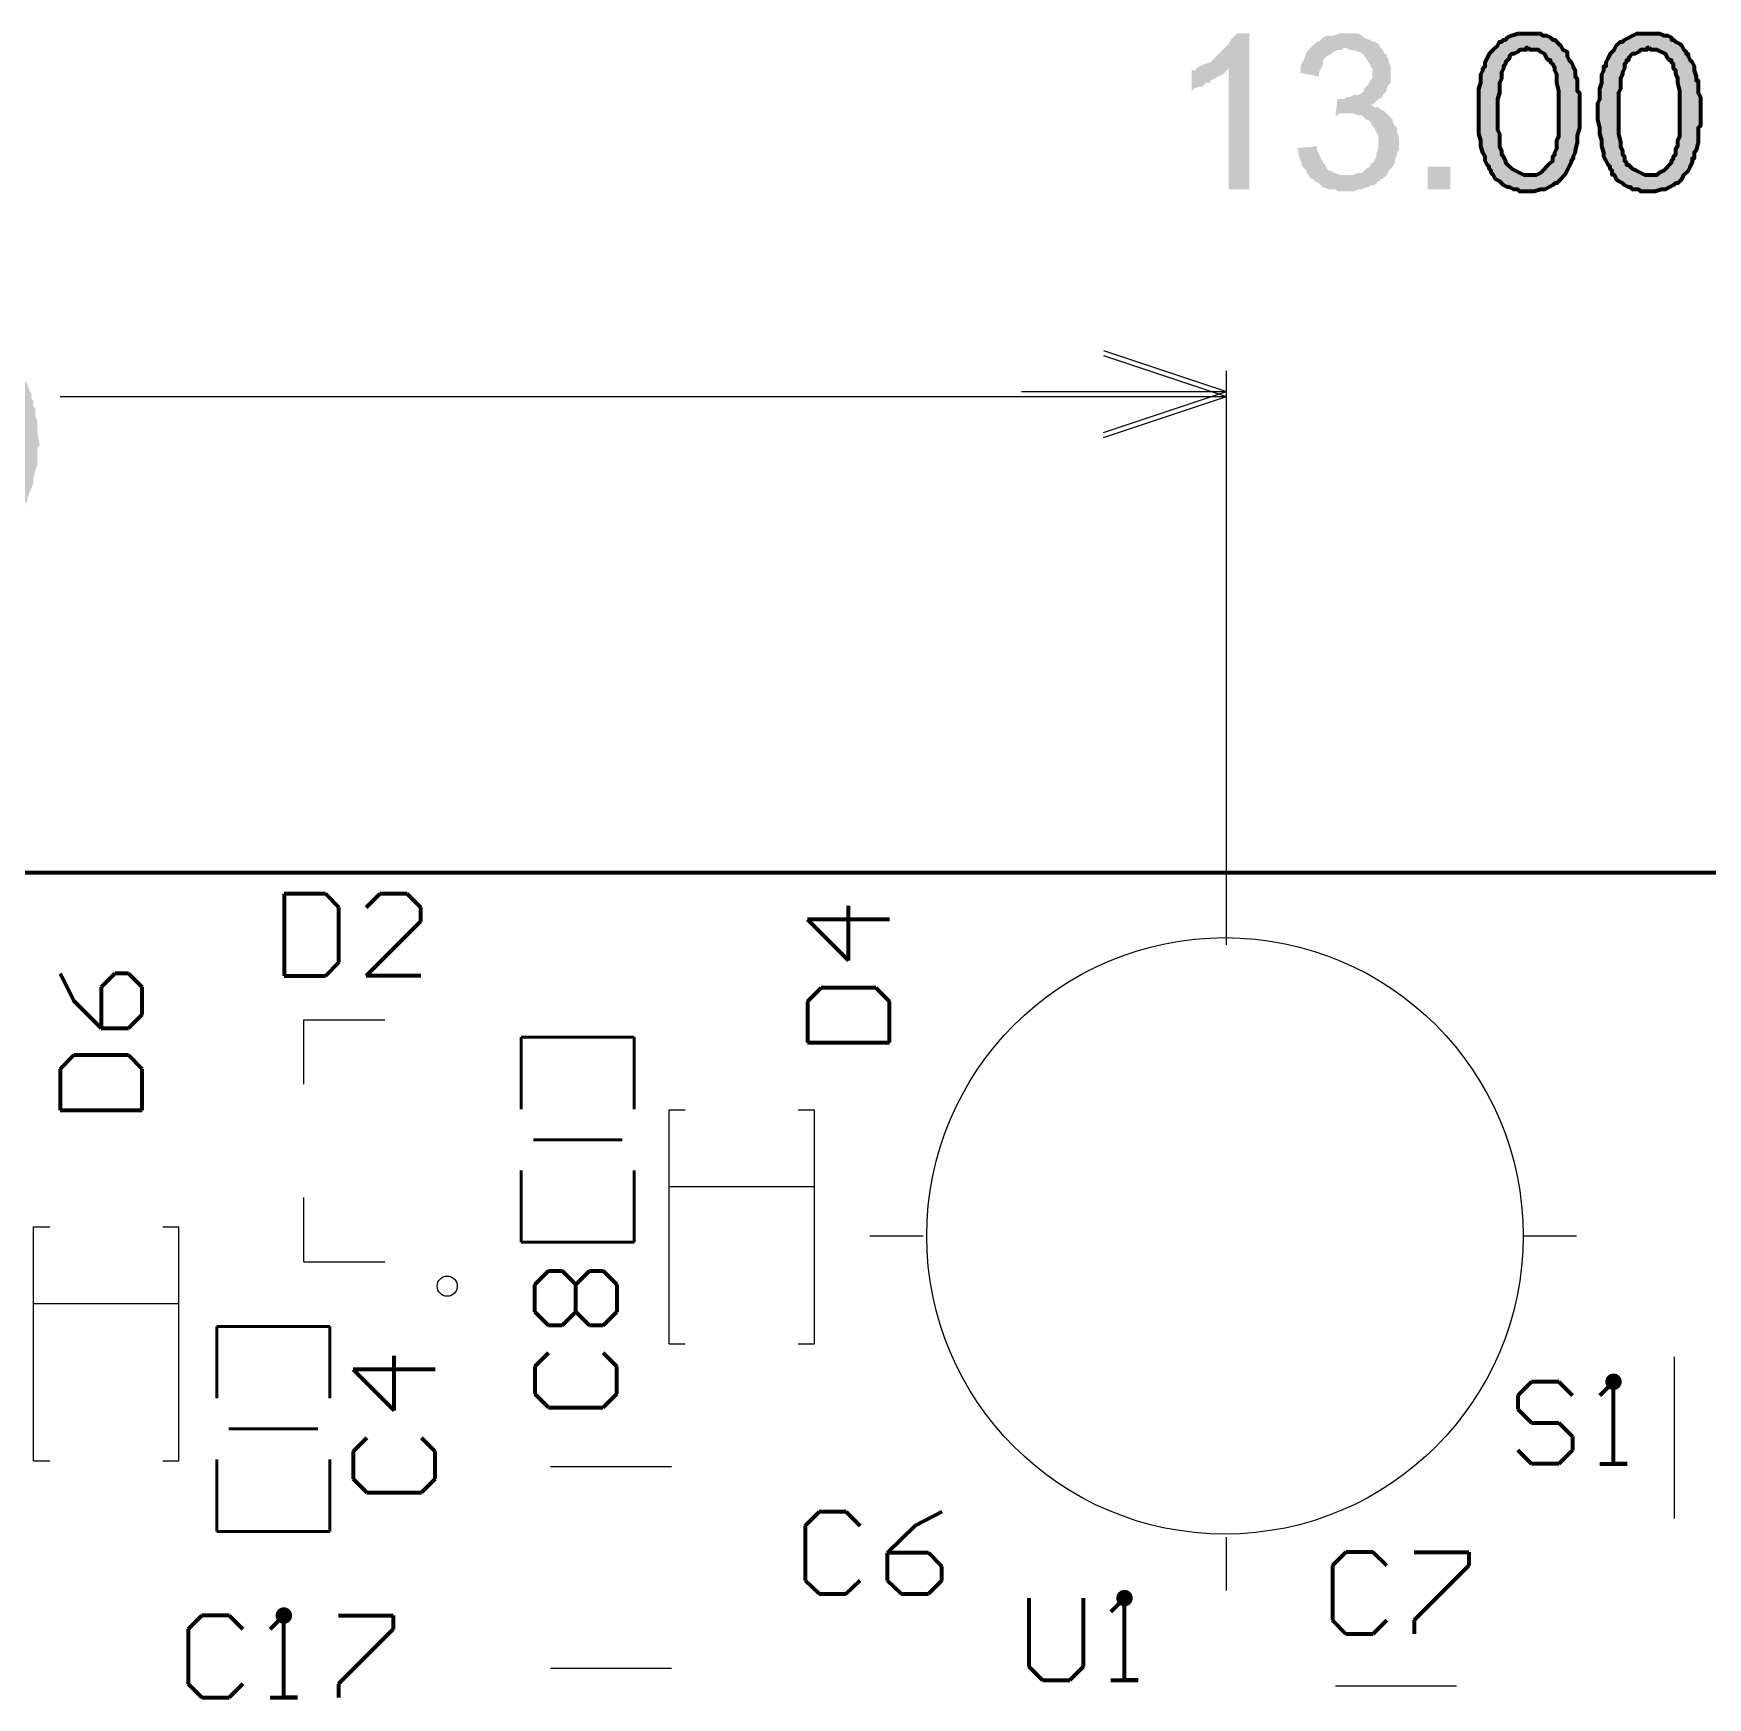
# Model space of a CAD drawing. Header units: millimetres. Extents: x 0.6 to 86.1, y 0.6 to 60.6.
# Drawn here: x 42.67 to 63.41, y 39.97 to 60.58 of the extents above; entities that cross this region are included whole.
import ezdxf

# ---------------------------------------------------------------- set-up
doc = ezdxf.new("R2010")
doc.units = ezdxf.units.MM
doc.layers.add('PDF3_0', color=7, linetype='Continuous')

msp = doc.modelspace()

# ---------------------------------------------------------------- hatches: boundary and pattern name
at = {"layer": 'PDF3_0', "true_color": 0x008000}
for points in [[(57.734, 58.653), (57.479, 58.653), (57.479, 60.152), (57.454, 60.126), (57.429, 60.101), (57.404, 60.075), (57.302, 60.024), (57.251, 60), (57.251, 59.974), (57.201, 59.974), (57.15, 59.923), (57.099, 59.923), (57.048, 59.898), (57.022, 59.872), (57.022, 60.126), (57.073, 60.126), (57.073, 60.152), (57.175, 60.203), (57.251, 60.228), (57.479, 60.456), (57.505, 60.507), (57.581, 60.584), (57.734, 60.584)], [(58.978, 60.584), (59.029, 60.584), (59.079, 60.584), (59.13, 60.558), (59.156, 60.533), (59.207, 60.507), (59.232, 60.507), (59.258, 60.482), (59.283, 60.482), (59.334, 60.456), (59.359, 60.406), (59.385, 60.381), (59.41, 60.33), (59.436, 60.33), (59.436, 60.304), (59.461, 60.253), (59.461, 60.228), (59.487, 60.177), (59.487, 59.974), (59.461, 59.949), (59.436, 59.898), (59.436, 59.872), (59.385, 59.821), (59.385, 59.797), (59.334, 59.771), (59.283, 59.72), (59.232, 59.695), (59.258, 59.695), (59.283, 59.669), (59.334, 59.669), (59.359, 59.644), (59.41, 59.618), (59.461, 59.568), (59.487, 59.542), (59.511, 59.517), (59.511, 59.491), (59.537, 59.44), (59.562, 59.415), (59.562, 59.365), (59.588, 59.288), (59.588, 59.136), (59.562, 59.11), (59.562, 59.085), (59.537, 59.008), (59.537, 58.984), (59.511, 58.933), (59.487, 58.907), (59.461, 58.882), (59.436, 58.831), (59.41, 58.805), (59.385, 58.781), (59.359, 58.781), (59.359, 58.755), (59.334, 58.755), (59.283, 58.704), (59.232, 58.704), (59.207, 58.679), (59.181, 58.679), (59.13, 58.653), (59.079, 58.653), (59.029, 58.628), (58.826, 58.628), (58.801, 58.653), (58.724, 58.653), (58.648, 58.679), (58.597, 58.73), (58.546, 58.755), (58.521, 58.781), (58.495, 58.781), (58.495, 58.805), (58.47, 58.805), (58.47, 58.831), (58.445, 58.856), (58.445, 58.882), (58.394, 58.933), (58.369, 59.008), (58.343, 59.085), (58.343, 59.136), (58.318, 59.161), (58.572, 59.187), (58.572, 59.136), (58.623, 59.034), (58.648, 58.984), (58.673, 58.958), (58.699, 58.907), (58.724, 58.882), (58.75, 58.882), (58.775, 58.856), (58.801, 58.856), (58.852, 58.831), (59.029, 58.831), (59.079, 58.856), (59.13, 58.856), (59.181, 58.907), (59.232, 58.933), (59.232, 58.958), (59.283, 59.008), (59.308, 59.059), (59.308, 59.11), (59.334, 59.161), (59.334, 59.314), (59.308, 59.365), (59.283, 59.415), (59.258, 59.44), (59.232, 59.491), (59.207, 59.517), (59.181, 59.517), (59.13, 59.568), (59.079, 59.568), (59.029, 59.593), (58.852, 59.593), (58.826, 59.568), (58.801, 59.568), (58.826, 59.771), (58.902, 59.771), (58.953, 59.797), (58.978, 59.797), (59.029, 59.821), (59.079, 59.821), (59.13, 59.847), (59.156, 59.872), (59.156, 59.898), (59.207, 59.949), (59.232, 60), (59.258, 60.024), (59.258, 60.152), (59.232, 60.177), (59.232, 60.203), (59.207, 60.228), (59.181, 60.279), (59.156, 60.304), (59.156, 60.33), (59.13, 60.33), (59.105, 60.355), (59.079, 60.355), (59.029, 60.381), (58.978, 60.381), (58.927, 60.406), (58.902, 60.406), (58.876, 60.381), (58.826, 60.381), (58.775, 60.355), (58.75, 60.33), (58.699, 60.304), (58.673, 60.279), (58.648, 60.253), (58.648, 60.203), (58.597, 60.101), (58.597, 60.05), (58.343, 60.101), (58.369, 60.101), (58.369, 60.177), (58.394, 60.228), (58.42, 60.279), (58.445, 60.355), (58.495, 60.406), (58.546, 60.456), (58.572, 60.482), (58.597, 60.482), (58.648, 60.533), (58.699, 60.558), (58.775, 60.558), (58.852, 60.584), (58.953, 60.584)], [(60.223, 58.653), (59.943, 58.653), (59.943, 58.933), (60.223, 58.933)], [(42.265, 56.773), (42.29, 56.749), (42.316, 56.723), (42.341, 56.672), (42.367, 56.647), (42.392, 56.596), (42.418, 56.57), (42.443, 56.52), (42.494, 56.418), (42.519, 56.342), (42.596, 56.24), (42.621, 56.164), (42.646, 56.114), (42.646, 56.063), (42.671, 56.037), (42.671, 55.961), (42.697, 55.936), (42.697, 55.834), (42.722, 55.783), (42.722, 55.631), (42.748, 55.504), (42.748, 55.478), (42.722, 55.453), (42.722, 55.25), (42.697, 55.173), (42.671, 55.072), (42.671, 55.021), (42.646, 54.945), (42.621, 54.894), (42.596, 54.818), (42.596, 54.792), (42.57, 54.767), (42.57, 54.741), (42.545, 54.717), (42.519, 54.666), (42.519, 54.64), (42.468, 54.538), (42.418, 54.437), (42.341, 54.335), (42.265, 54.259), (42.113, 54.259), (42.113, 54.285), (42.138, 54.285), (42.138, 54.31), (42.164, 54.335), (42.164, 54.361), (42.189, 54.412), (42.24, 54.488), (42.265, 54.564), (42.29, 54.64), (42.341, 54.741), (42.367, 54.843), (42.392, 54.945), (42.443, 55.047), (42.468, 55.148), (42.468, 55.275), (42.494, 55.402), (42.494, 55.733), (42.468, 55.808), (42.468, 55.91), (42.443, 55.986), (42.443, 56.012), (42.418, 56.037), (42.418, 56.063), (42.392, 56.114), (42.392, 56.164), (42.341, 56.317), (42.316, 56.367), (42.316, 56.393), (42.29, 56.393), (42.29, 56.443), (42.265, 56.469), (42.265, 56.494), (42.24, 56.52), (42.215, 56.545), (42.215, 56.596), (42.189, 56.621), (42.138, 56.723), (42.113, 56.773)]]:
    msp.add_hatch(color=96, dxfattribs=at).paths.add_polyline_path(points, flags=16)
h = msp.add_hatch(color=96, dxfattribs=at)
h.paths.add_polyline_path([(61.239, 60.584), (61.29, 60.584), (61.34, 60.584), (61.365, 60.558), (61.416, 60.558), (61.467, 60.533), (61.493, 60.507), (61.518, 60.507), (61.543, 60.482), (61.594, 60.431), (61.62, 60.381), (61.671, 60.355), (61.671, 60.304), (61.696, 60.253), (61.722, 60.228), (61.747, 60.177), (61.772, 60.126), (61.772, 60.05), (61.797, 60.024), (61.797, 59.872), (61.823, 59.847), (61.823, 59.415), (61.797, 59.314), (61.797, 59.237), (61.772, 59.136), (61.772, 59.11), (61.747, 59.059), (61.747, 59.034), (61.722, 59.008), (61.722, 58.984), (61.645, 58.831), (61.594, 58.781), (61.543, 58.73), (61.518, 58.73), (61.493, 58.704), (61.391, 58.653), (61.34, 58.653), (61.264, 58.628), (61.087, 58.628), (61.061, 58.653), (61.01, 58.653), (60.959, 58.679), (60.934, 58.679), (60.883, 58.704), (60.832, 58.755), (60.782, 58.781), (60.756, 58.831), (60.731, 58.856), (60.731, 58.882), (60.706, 58.907), (60.706, 58.933), (60.68, 58.958), (60.655, 59.008), (60.655, 59.059), (60.629, 59.11), (60.604, 59.187), (60.604, 59.263), (60.578, 59.339), (60.578, 59.898), (60.604, 59.974), (60.604, 60.075), (60.629, 60.126), (60.629, 60.152), (60.655, 60.177), (60.655, 60.228), (60.706, 60.33), (60.756, 60.381), (60.807, 60.431), (60.832, 60.482), (60.858, 60.482), (60.883, 60.507), (60.909, 60.507), (60.934, 60.533), (60.985, 60.558), (61.061, 60.584), (61.213, 60.584)])
h.paths.add_polyline_path([(61.188, 60.406), (61.162, 60.406), (61.162, 60.381), (61.087, 60.381), (61.061, 60.355), (61.01, 60.33), (60.985, 60.33), (60.959, 60.304), (60.959, 60.279), (60.934, 60.253), (60.909, 60.228), (60.909, 60.203), (60.883, 60.177), (60.883, 60.152), (60.858, 60.101), (60.858, 60.024), (60.832, 59.974), (60.832, 59.847), (60.807, 59.771), (60.807, 59.39), (60.832, 59.339), (60.832, 59.187), (60.858, 59.136), (60.858, 59.085), (60.883, 59.059), (60.909, 59.008), (60.909, 58.984), (60.934, 58.958), (60.985, 58.907), (61.087, 58.856), (61.137, 58.831), (61.29, 58.831), (61.34, 58.856), (61.467, 58.984), (61.493, 59.008), (61.493, 59.059), (61.518, 59.085), (61.518, 59.11), (61.543, 59.161), (61.543, 59.263), (61.569, 59.314), (61.569, 59.872), (61.543, 59.974), (61.543, 60.075), (61.518, 60.126), (61.518, 60.152), (61.493, 60.203), (61.467, 60.228), (61.467, 60.253), (61.442, 60.253), (61.416, 60.279), (61.391, 60.33), (61.34, 60.355), (61.315, 60.381), (61.213, 60.381)], flags=16)
h = msp.add_hatch(color=96, dxfattribs=at)
h.paths.add_polyline_path([(62.738, 60.584), (62.788, 60.584), (62.813, 60.584), (62.864, 60.558), (62.915, 60.558), (62.966, 60.533), (62.966, 60.507), (62.991, 60.507), (63.017, 60.482), (63.068, 60.456), (63.093, 60.431), (63.119, 60.381), (63.144, 60.355), (63.144, 60.33), (63.17, 60.33), (63.17, 60.304), (63.194, 60.253), (63.22, 60.228), (63.245, 60.177), (63.245, 60.126), (63.271, 60.05), (63.271, 60), (63.296, 60), (63.296, 59.847), (63.322, 59.797), (63.322, 59.44), (63.296, 59.415), (63.296, 59.237), (63.271, 59.136), (63.245, 59.11), (63.245, 59.034), (63.22, 59.034), (63.22, 58.984), (63.194, 58.933), (63.17, 58.882), (63.119, 58.831), (63.093, 58.781), (63.042, 58.73), (63.017, 58.73), (62.991, 58.704), (62.941, 58.679), (62.89, 58.653), (62.839, 58.653), (62.763, 58.628), (62.585, 58.628), (62.56, 58.653), (62.483, 58.653), (62.458, 58.679), (62.432, 58.679), (62.381, 58.704), (62.357, 58.73), (62.306, 58.755), (62.28, 58.781), (62.255, 58.831), (62.229, 58.831), (62.229, 58.882), (62.204, 58.907), (62.204, 58.933), (62.178, 58.958), (62.154, 59.008), (62.128, 59.059), (62.128, 59.11), (62.103, 59.187), (62.103, 59.263), (62.077, 59.339), (62.077, 59.415), (62.052, 59.517), (62.052, 59.72), (62.077, 59.771), (62.077, 59.898), (62.103, 59.974), (62.103, 60.075), (62.128, 60.126), (62.128, 60.177), (62.154, 60.177), (62.154, 60.228), (62.178, 60.279), (62.204, 60.33), (62.255, 60.381), (62.28, 60.431), (62.331, 60.482), (62.357, 60.482), (62.381, 60.507), (62.534, 60.584), (62.712, 60.584)])
h.paths.add_polyline_path([(62.687, 60.406), (62.661, 60.406), (62.661, 60.381), (62.585, 60.381), (62.56, 60.355), (62.509, 60.33), (62.483, 60.33), (62.432, 60.279), (62.432, 60.253), (62.407, 60.253), (62.407, 60.228), (62.381, 60.203), (62.381, 60.152), (62.357, 60.101), (62.357, 60.075), (62.331, 60.024), (62.331, 59.898), (62.306, 59.847), (62.306, 59.339), (62.331, 59.237), (62.331, 59.187), (62.357, 59.136), (62.357, 59.085), (62.381, 59.059), (62.381, 59.008), (62.407, 58.984), (62.407, 58.958), (62.432, 58.958), (62.483, 58.907), (62.534, 58.882), (62.585, 58.856), (62.636, 58.831), (62.788, 58.831), (62.813, 58.856), (62.864, 58.882), (62.966, 58.984), (62.966, 59.008), (62.991, 59.034), (62.991, 59.059), (63.017, 59.085), (63.017, 59.161), (63.042, 59.187), (63.042, 59.263), (63.068, 59.314), (63.068, 59.872), (63.042, 59.974), (63.042, 60.024), (63.017, 60.075), (63.017, 60.126), (62.991, 60.152), (62.991, 60.203), (62.966, 60.228), (62.966, 60.253), (62.941, 60.253), (62.915, 60.279), (62.89, 60.33), (62.788, 60.381), (62.712, 60.381)], flags=16)
h = msp.add_hatch(color=96, dxfattribs=at)
edge = h.paths.add_edge_path(flags=16)
edge.add_arc((62.246, 43.884), 0.102, 0, 360)
h = msp.add_hatch(color=96, dxfattribs=at)
edge = h.paths.add_edge_path(flags=16)
edge.add_arc((56.188, 41.204), 0.102, 0, 360)
h = msp.add_hatch(color=96, dxfattribs=at)
edge = h.paths.add_edge_path(flags=16)
edge.add_arc((45.774, 40.988), 0.102, 0, 360)

# ---------------------------------------------------------------- linework, layer by layer
at = {"layer": 'PDF3_0', "color": 96, "lineweight": 70, "true_color": 0x008000}
for points in [[(61.239, 60.584), (61.29, 60.584), (61.34, 60.584), (61.365, 60.558), (61.416, 60.558), (61.467, 60.533), (61.493, 60.507), (61.518, 60.507), (61.543, 60.482), (61.594, 60.431), (61.62, 60.381), (61.671, 60.355), (61.671, 60.304), (61.696, 60.253), (61.722, 60.228), (61.747, 60.177), (61.772, 60.126), (61.772, 60.05), (61.797, 60.024), (61.797, 59.872), (61.823, 59.847), (61.823, 59.415), (61.797, 59.314), (61.797, 59.237), (61.772, 59.136), (61.772, 59.11), (61.747, 59.059), (61.747, 59.034), (61.722, 59.008), (61.722, 58.984), (61.645, 58.831), (61.594, 58.781), (61.543, 58.73), (61.518, 58.73), (61.493, 58.704), (61.391, 58.653), (61.34, 58.653), (61.264, 58.628), (61.087, 58.628), (61.061, 58.653), (61.01, 58.653), (60.959, 58.679), (60.934, 58.679), (60.883, 58.704), (60.832, 58.755), (60.782, 58.781), (60.756, 58.831), (60.731, 58.856), (60.731, 58.882), (60.706, 58.907), (60.706, 58.933), (60.68, 58.958), (60.655, 59.008), (60.655, 59.059), (60.629, 59.11), (60.604, 59.187), (60.604, 59.263), (60.578, 59.339), (60.578, 59.898), (60.604, 59.974), (60.604, 60.075), (60.629, 60.126), (60.629, 60.152), (60.655, 60.177), (60.655, 60.228), (60.706, 60.33), (60.756, 60.381), (60.807, 60.431), (60.832, 60.482), (60.858, 60.482), (60.883, 60.507), (60.909, 60.507), (60.934, 60.533), (60.985, 60.558), (61.061, 60.584), (61.213, 60.584), (61.239, 60.584)], [(62.738, 60.584), (62.788, 60.584), (62.813, 60.584), (62.864, 60.558), (62.915, 60.558), (62.966, 60.533), (62.966, 60.507), (62.991, 60.507), (63.017, 60.482), (63.068, 60.456), (63.093, 60.431), (63.119, 60.381), (63.144, 60.355), (63.144, 60.33), (63.17, 60.33), (63.17, 60.304), (63.194, 60.253), (63.22, 60.228), (63.245, 60.177), (63.245, 60.126), (63.271, 60.05), (63.271, 60), (63.296, 60), (63.296, 59.847), (63.322, 59.797), (63.322, 59.44), (63.296, 59.415), (63.296, 59.237), (63.271, 59.136), (63.245, 59.11), (63.245, 59.034), (63.22, 59.034), (63.22, 58.984), (63.194, 58.933), (63.17, 58.882), (63.119, 58.831), (63.093, 58.781), (63.042, 58.73), (63.017, 58.73), (62.991, 58.704), (62.941, 58.679), (62.89, 58.653), (62.839, 58.653), (62.763, 58.628), (62.585, 58.628), (62.56, 58.653), (62.483, 58.653), (62.458, 58.679), (62.432, 58.679), (62.381, 58.704), (62.357, 58.73), (62.306, 58.755), (62.28, 58.781), (62.255, 58.831), (62.229, 58.831), (62.229, 58.882), (62.204, 58.907), (62.204, 58.933), (62.178, 58.958), (62.154, 59.008), (62.128, 59.059), (62.128, 59.11), (62.103, 59.187), (62.103, 59.263), (62.077, 59.339), (62.077, 59.415), (62.052, 59.517), (62.052, 59.72), (62.077, 59.771), (62.077, 59.898), (62.103, 59.974), (62.103, 60.075), (62.128, 60.126), (62.128, 60.177), (62.154, 60.177), (62.154, 60.228), (62.178, 60.279), (62.204, 60.33), (62.255, 60.381), (62.28, 60.431), (62.331, 60.482), (62.357, 60.482), (62.381, 60.507), (62.534, 60.584), (62.712, 60.584), (62.738, 60.584)]]:
    msp.add_lwpolyline(points, close=True, dxfattribs=at)
for points in [[(61.188, 60.406), (61.162, 60.406), (61.162, 60.381), (61.087, 60.381), (61.061, 60.355), (61.01, 60.33), (60.985, 60.33), (60.959, 60.304), (60.959, 60.279), (60.934, 60.253), (60.909, 60.228), (60.909, 60.203), (60.883, 60.177), (60.883, 60.152), (60.858, 60.101), (60.858, 60.024), (60.832, 59.974), (60.832, 59.847), (60.807, 59.771), (60.807, 59.39), (60.832, 59.339), (60.832, 59.187), (60.858, 59.136), (60.858, 59.085), (60.883, 59.059), (60.909, 59.008), (60.909, 58.984), (60.934, 58.958), (60.985, 58.907), (61.087, 58.856), (61.137, 58.831), (61.29, 58.831), (61.34, 58.856), (61.467, 58.984), (61.493, 59.008), (61.493, 59.059), (61.518, 59.085), (61.518, 59.11), (61.543, 59.161), (61.543, 59.263), (61.569, 59.314), (61.569, 59.872), (61.543, 59.974), (61.543, 60.075), (61.518, 60.126), (61.518, 60.152), (61.493, 60.203), (61.467, 60.228), (61.467, 60.253), (61.442, 60.253), (61.416, 60.279), (61.391, 60.33), (61.34, 60.355), (61.315, 60.381), (61.213, 60.381), (61.188, 60.406)], [(62.687, 60.406), (62.661, 60.406), (62.661, 60.381), (62.585, 60.381), (62.56, 60.355), (62.509, 60.33), (62.483, 60.33), (62.432, 60.279), (62.432, 60.253), (62.407, 60.253), (62.407, 60.228), (62.381, 60.203), (62.381, 60.152), (62.357, 60.101), (62.357, 60.075), (62.331, 60.024), (62.331, 59.898), (62.306, 59.847), (62.306, 59.339), (62.331, 59.237), (62.331, 59.187), (62.357, 59.136), (62.357, 59.085), (62.381, 59.059), (62.381, 59.008), (62.407, 58.984), (62.407, 58.958), (62.432, 58.958), (62.483, 58.907), (62.534, 58.882), (62.585, 58.856), (62.636, 58.831), (62.788, 58.831), (62.813, 58.856), (62.864, 58.882), (62.966, 58.984), (62.966, 59.008), (62.991, 59.034), (62.991, 59.059), (63.017, 59.085), (63.017, 59.161), (63.042, 59.187), (63.042, 59.263), (63.068, 59.314), (63.068, 59.872), (63.042, 59.974), (63.042, 60.024), (63.017, 60.075), (63.017, 60.126), (62.991, 60.152), (62.991, 60.203), (62.966, 60.228), (62.966, 60.253), (62.941, 60.253), (62.915, 60.279), (62.89, 60.33), (62.788, 60.381), (62.712, 60.381), (62.687, 60.406)], [(45.779, 49.928), (45.779, 48.913)], [(46.288, 49.928), (45.779, 49.928)], [(46.457, 49.759), (46.288, 49.928)], [(46.965, 49.928), (46.795, 49.759)], [(47.303, 49.928), (46.965, 49.928)], [(47.473, 49.759), (47.303, 49.928)], [(52.768, 49.103), (52.768, 49.78)], [(46.457, 49.082), (46.457, 49.759)], [(46.795, 48.913), (47.473, 49.59)], [(47.473, 49.59), (47.473, 49.759)], [(53.276, 49.611), (52.261, 49.611)], [(52.261, 49.611), (52.768, 49.103)], [(46.288, 48.913), (46.457, 49.082)], [(43.002, 48.942), (43.171, 48.603)], [(43.68, 48.942), (43.51, 48.773)], [(43.51, 48.773), (43.51, 48.265)], [(43.849, 48.942), (43.68, 48.942)], [(44.018, 48.773), (43.849, 48.942)], [(44.018, 48.434), (44.018, 48.773)], [(45.779, 48.913), (46.288, 48.913)], [(47.473, 48.913), (46.795, 48.913)], [(52.43, 48.765), (52.261, 48.595)], [(53.107, 48.765), (52.43, 48.765)], [(53.276, 48.595), (53.107, 48.765)], [(43.171, 48.603), (43.51, 48.265)], [(52.261, 48.595), (52.261, 48.087)], [(53.276, 48.087), (53.276, 48.595)], [(43.849, 48.265), (44.018, 48.434)], [(43.51, 48.265), (43.849, 48.265)], [(43.171, 47.927), (43.002, 47.757)], [(43.849, 47.927), (43.171, 47.927)], [(44.018, 47.757), (43.849, 47.927)], [(52.261, 48.087), (53.276, 48.087)], [(43.002, 47.757), (43.002, 47.249)], [(44.018, 47.249), (44.018, 47.757)], [(43.002, 47.249), (44.018, 47.249)], [(48.882, 45.09), (49.051, 45.259)], [(49.051, 45.259), (49.221, 45.259)], [(49.221, 45.259), (49.39, 45.09)], [(49.39, 45.09), (49.559, 45.259)], [(49.559, 45.259), (49.729, 45.259)], [(49.729, 45.259), (49.898, 45.09)], [(48.882, 44.751), (48.882, 45.09)], [(49.39, 44.751), (49.39, 45.09)], [(49.898, 45.09), (49.898, 44.751)], [(49.051, 44.582), (48.882, 44.751)], [(49.39, 44.751), (49.221, 44.582)], [(49.559, 44.582), (49.39, 44.751)], [(49.898, 44.751), (49.729, 44.582)], [(49.221, 44.582), (49.051, 44.582)], [(49.729, 44.582), (49.559, 44.582)], [(47.142, 43.528), (47.142, 44.205)], [(49.051, 44.244), (48.882, 44.074)], [(49.898, 44.074), (49.729, 44.244)], [(47.65, 44.036), (46.634, 44.036)], [(46.634, 44.036), (47.142, 43.528)], [(48.882, 44.074), (48.882, 43.735)], [(49.898, 43.735), (49.898, 44.074)], [(61.23, 43.884), (61.061, 43.714)], [(61.569, 43.884), (61.23, 43.884)], [(61.738, 43.714), (61.569, 43.884)], [(62.246, 43.884), (62.077, 43.714)], [(62.246, 42.868), (62.246, 43.884)], [(48.882, 43.735), (49.051, 43.566)], [(49.051, 43.566), (49.729, 43.566)], [(49.729, 43.566), (49.898, 43.735)], [(61.061, 43.714), (61.061, 43.545)], [(61.061, 43.545), (61.23, 43.376)], [(61.23, 43.376), (61.569, 43.376)], [(61.569, 43.376), (61.738, 43.207)], [(46.804, 43.19), (46.634, 43.02)], [(47.65, 43.02), (47.481, 43.19)], [(61.738, 43.207), (61.738, 43.037)], [(46.634, 43.02), (46.634, 42.681)], [(47.65, 42.681), (47.65, 43.02)], [(61.23, 42.868), (61.061, 43.037)], [(61.738, 43.037), (61.569, 42.868)], [(61.569, 42.868), (61.23, 42.868)], [(62.077, 42.868), (62.415, 42.868)], [(62.415, 42.868), (62.246, 42.868)], [(46.634, 42.681), (46.804, 42.512)], [(47.481, 42.512), (47.65, 42.681)], [(46.804, 42.512), (47.481, 42.512)], [(52.404, 42.271), (52.234, 42.101)], [(52.234, 42.101), (52.234, 41.424)], [(52.742, 42.271), (52.404, 42.271)], [(52.912, 42.101), (52.742, 42.271)], [(53.589, 42.101), (53.25, 41.763)], [(53.927, 42.271), (53.589, 42.101)], [(53.25, 41.763), (53.25, 41.424)], [(53.758, 41.763), (53.25, 41.763)], [(53.927, 41.594), (53.758, 41.763)], [(58.931, 41.775), (58.763, 41.606)], [(59.27, 41.775), (58.931, 41.775)], [(59.439, 41.606), (59.27, 41.775)], [(59.778, 41.775), (60.455, 41.775)], [(60.455, 41.775), (60.455, 41.606)], [(53.927, 41.424), (53.927, 41.594)], [(58.763, 41.606), (58.763, 40.929)], [(60.455, 41.606), (59.778, 40.929)], [(52.234, 41.424), (52.404, 41.255)], [(52.742, 41.255), (52.912, 41.424)], [(53.25, 41.424), (53.42, 41.255)], [(53.758, 41.255), (53.927, 41.424)], [(52.404, 41.255), (52.742, 41.255)], [(53.42, 41.255), (53.758, 41.255)], [(55.003, 41.204), (55.003, 40.358)], [(55.68, 40.358), (55.68, 41.204)], [(56.188, 41.204), (56.019, 41.034)], [(56.188, 40.188), (56.188, 41.204)], [(44.758, 40.988), (44.59, 40.819)], [(45.097, 40.988), (44.758, 40.988)], [(45.266, 40.819), (45.097, 40.988)], [(45.774, 40.988), (45.605, 40.819)], [(45.774, 39.973), (45.774, 40.988)], [(46.452, 40.988), (47.128, 40.988)], [(47.128, 40.988), (47.128, 40.819)], [(58.763, 40.929), (58.931, 40.76)], [(59.27, 40.76), (59.439, 40.929)], [(59.778, 40.929), (59.778, 40.76)], [(44.59, 40.819), (44.59, 40.142)], [(47.128, 40.819), (46.452, 40.142)], [(58.931, 40.76), (59.27, 40.76)], [(55.003, 40.358), (55.172, 40.188)], [(55.511, 40.188), (55.68, 40.358)], [(44.59, 40.142), (44.758, 39.973)], [(45.097, 39.973), (45.266, 40.142)], [(46.452, 40.142), (46.452, 39.973)], [(55.172, 40.188), (55.511, 40.188)], [(56.019, 40.188), (56.358, 40.188)], [(56.358, 40.188), (56.188, 40.188)], [(44.758, 39.973), (45.097, 39.973)], [(45.605, 39.973), (45.943, 39.973)], [(45.943, 39.973), (45.774, 39.973)]]:
    msp.add_lwpolyline(points, dxfattribs=at)
at = {"layer": 'PDF3_0', "color": 96, "true_color": 0x008000}
for points in [[(55.927, 56.659), (57.452, 56.151)], [(55.927, 56.596), (57.452, 56.088)], [(57.452, 49.296), (57.452, 56.406)], [(57.452, 49.296), (57.452, 56.342)], [(43.004, 56.088), (57.452, 56.088)], [(54.911, 56.151), (57.452, 56.151)], [(55.927, 55.643), (57.452, 56.151)], [(55.927, 55.58), (57.452, 56.088)], [(57.452, 49.425), (57.452, 50.084)], [(46.023, 47.568), (46.023, 48.368)], [(46.023, 48.368), (47.023, 48.368)], [(50.547, 47.251), (50.747, 47.251)], [(50.547, 44.352), (50.547, 47.251)], [(52.147, 47.251), (52.347, 47.251)], [(52.347, 44.352), (52.347, 47.251)], [(50.547, 46.301), (52.347, 46.301)], [(46.023, 45.369), (46.023, 46.168)], [(42.674, 45.803), (42.873, 45.803)], [(42.674, 42.904), (42.674, 45.803)], [(44.274, 45.803), (44.473, 45.803)], [(44.473, 42.904), (44.473, 45.803)], [(53.032, 45.691), (53.692, 45.691)], [(61.125, 45.691), (61.786, 45.691)], [(46.023, 45.369), (47.023, 45.369)], [(42.674, 44.854), (44.473, 44.854)], [(50.547, 44.352), (50.747, 44.352)], [(52.147, 44.352), (52.347, 44.352)], [(63.002, 42.191), (63.002, 44.191)], [(42.674, 42.904), (42.873, 42.904)], [(44.274, 42.904), (44.473, 42.904)], [(49.077, 42.835), (50.577, 42.835)], [(57.452, 41.297), (57.452, 41.957)], [(49.077, 40.335), (50.577, 40.335)], [(58.8, 40.117), (60.3, 40.117)]]:
    msp.add_lwpolyline(points, dxfattribs=at)
at = {"layer": 'PDF3_0', "color": 216, "lineweight": 70, "true_color": 0x800080}
msp.add_lwpolyline([(14.952, 50.19), (65.952, 50.19)], dxfattribs=at)
at = {"layer": 'PDF3_0', "color": 96, "lineweight": 53, "true_color": 0x008000}
for points in [[(48.715, 47.262), (48.715, 48.151)], [(48.715, 48.151), (50.115, 48.151)], [(50.115, 47.262), (50.115, 48.151)], [(48.865, 46.881), (49.965, 46.881)], [(48.715, 45.611), (48.715, 46.5)], [(50.115, 45.611), (50.115, 46.5)], [(48.715, 45.611), (50.115, 45.611)], [(44.943, 43.68), (44.943, 44.57)], [(44.943, 44.57), (46.343, 44.57)], [(46.343, 43.68), (46.343, 44.57)], [(45.093, 43.3), (46.194, 43.3)], [(44.943, 42.03), (44.943, 42.919)], [(46.343, 42.03), (46.343, 42.919)], [(44.943, 42.03), (46.343, 42.03)]]:
    msp.add_lwpolyline(points, dxfattribs=at)
at = {"layer": 'PDF3_0', "color": 96, "true_color": 0x008000}
for centre, radius in [((57.432, 45.691), 3.694), ((47.798, 45.068), 0.125)]:
    msp.add_circle(centre, radius, dxfattribs=at)

doc.saveas('drawing.dxf')
